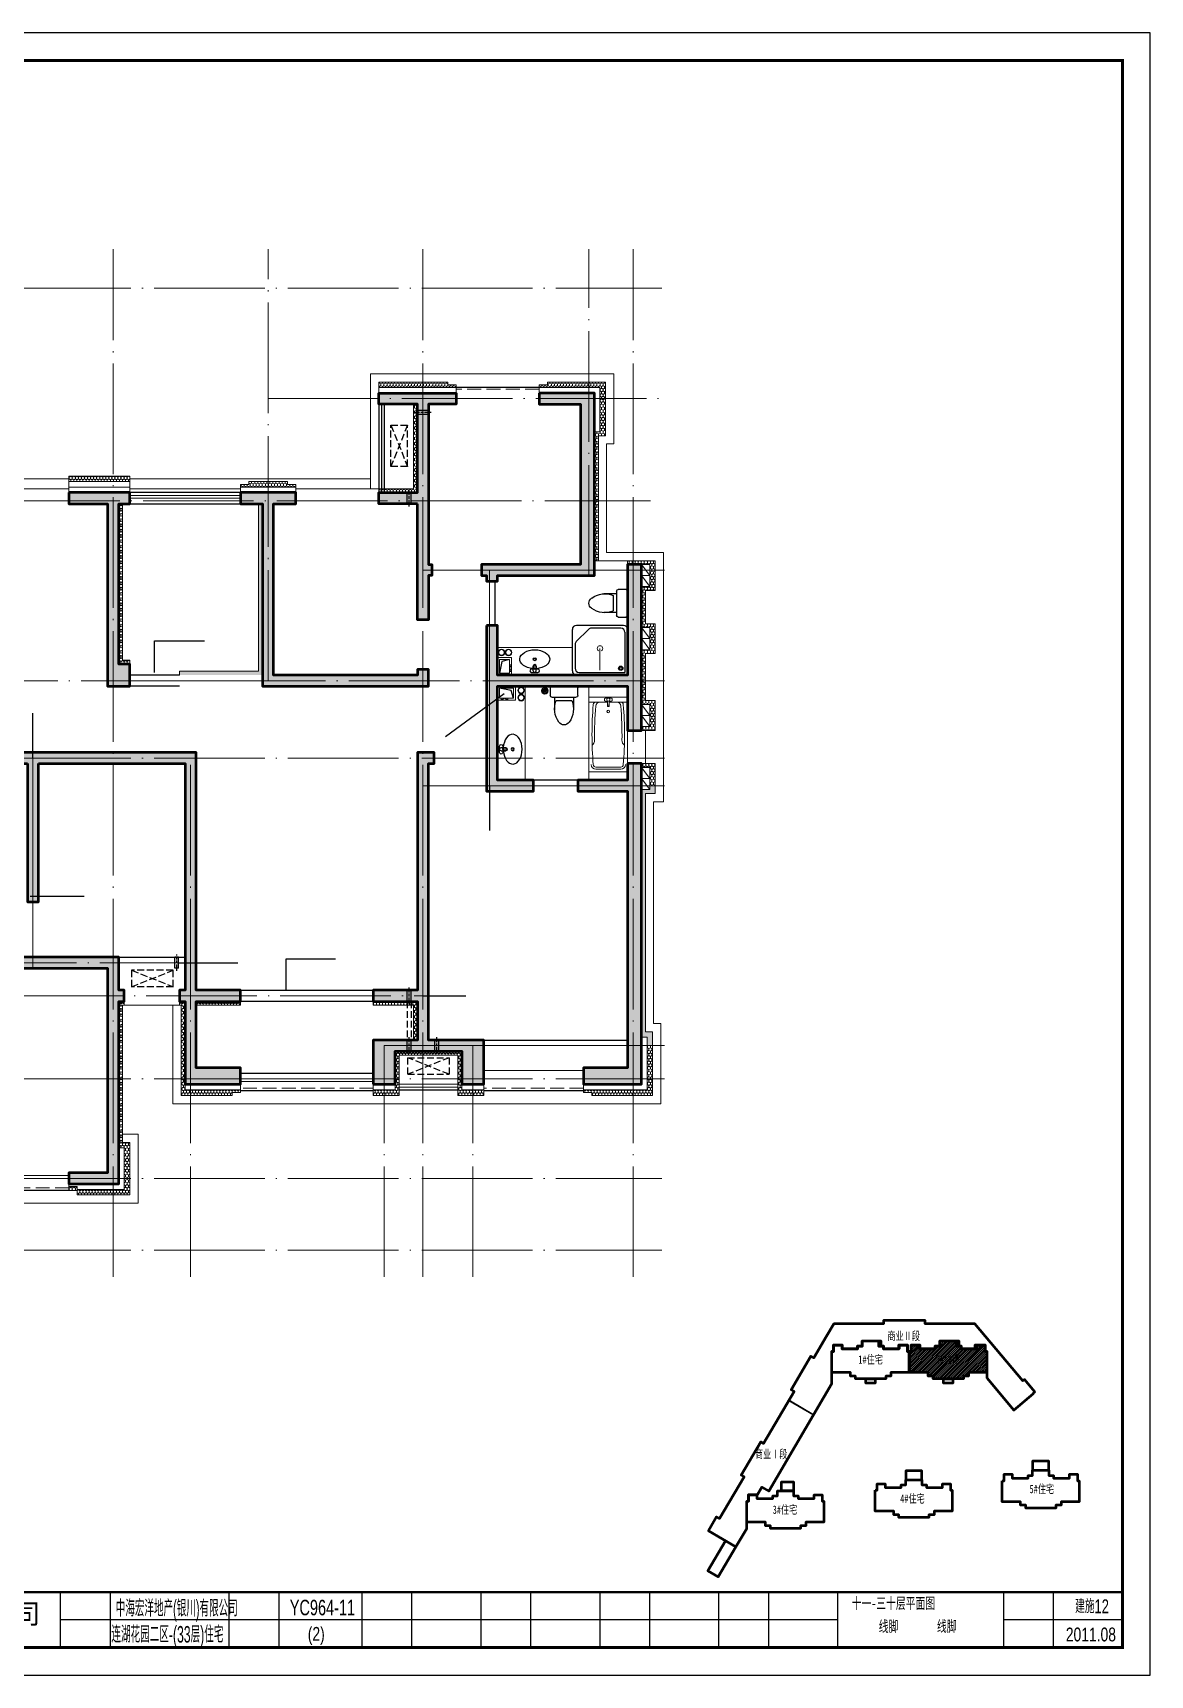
# Model space of a CAD drawing. Extents: x -12757 to 593131, y -184916 to 124232.
# Drawn here: x 572936 to 593131, y -184916 to -155216 of the extents above; entities that cross this region are included whole.
import ezdxf

# ---------------------------------------------------------------- set-up
doc = ezdxf.new("R2010")
doc.units = 0
doc.header["$LTSCALE"] = 1000
doc.header["$MEASUREMENT"] = 0
doc.linetypes.add('DASH', pattern=[0.35, 0.25, -0.1])
doc.linetypes.add('DOTE', pattern=[2.42, 2, -0.2, 0.02, -0.2])
doc.layers.get('0').update_dxf_attribs({"linetype": 'CONTINUOUS', "lineweight": 25})
for name, color, linetype, lineweight in [('AXIS', 3, 'CONTINUOUS', 25), ('AXIS_TEXT', 7, 'CONTINUOUS', 25), ('DOTE', 1, 'CONTINUOUS', 9), ('LVTRY', 6, 'CONTINUOUS', 20), ('PUB_DIM', 3, 'CONTINUOUS', 25), ('PUB_TEXT', 7, 'CONTINUOUS', 25), ('PUB_TITLE', 4, 'CONTINUOUS', 25), ('TK', 7, 'CONTINUOUS', 25), ('WALL', 9, 'CONTINUOUS', 53), ('WINDOW', 4, 'CONTINUOUS', 25), ('保温', 71, 'CONTINUOUS', 15), ('剪力墙', 150, 'CONTINUOUS', 53), ('填充', 8, 'CONTINUOUS', 15), ('墙填充', 254, 'CONTINUOUS', 15), ('栏杆', 40, 'CONTINUOUS', 20), ('洁具', 6, 'CONTINUOUS', 25), ('洞口层', 20, 'CONTINUOUS', 25), ('看线', 30, 'CONTINUOUS', 25), ('空心砖', 8, 'CONTINUOUS', 15), ('装饰墙', 11, 'CONTINUOUS', 15), ('装饰线', 201, 'CONTINUOUS', 15)]:
    doc.layers.add(name, color=color, linetype=linetype, lineweight=lineweight)
doc.styles.add('_ST64S', font='txt.shx', dxfattribs={"width": 1.2, "bigfont": 'ST64S.shx'})
doc.styles.add('dim_font', font='SIMPLEX.shx', dxfattribs={"width": 0.6})
doc.styles.add('HT', font='SIMHEI.TTF', dxfattribs={"width": 0.8})
doc.styles.add('HZFS', font='new-romc.shx', dxfattribs={"width": 0.7, "bigfont": 'hzfs.shx'})
doc.styles.add('N1', font='new-romd.shx', dxfattribs={"width": 0.65, "bigfont": 'hztxt.shx'})
doc.styles.add('N2', font='SimSun.ttf', dxfattribs={"width": 0.7})
doc.styles.add('ROM', font='NEW-ROMD.SHX', dxfattribs={"width": 0.8, "bigfont": 'HZTXT.SHX'})
pattern_1 = [(45, (-277578.09, -29559.48), (-35.355339, 35.355339), []), (50, (-277578.09, -29559.48), (143.452037, -12.550427), [15, -165]), (355, (-277578.09, -29559.48), (-27.75027, 150.43843), [12, -132]), (100.4514, (-277566.14, -29560.53), (115.701876, 137.88791), [12.74804, -140.22842]), (46.1842, (-277578.1, -29519.48), (213.44821, -33.1038), [22.5, -247.5]), (96.6356, (-277560.3, -29522.24), (186.93254, 194.82357), [19.12206, -210.3426]), (351.1842, (-277578.1, -29519.48), (186.93239, 194.82372), [18, -198]), (21, (-277558.09, -29529.48), (119.38141, -80.52378), [15, -165]), (326, (-277558.09, -29529.48), (48.663066, 145.03001), [12, -132]), (71.4514, (-277548.14, -29536.19), (168.044526, 64.5061), [12.74804, -140.22842]), (37.5, (-277578.09, -29559.48), (2.431971, 66.578771), [0, -130.4, 0, -134, 0, -132.5]), (7.5, (-277578.09, -29559.48), (52.613907, 78.882342), [0, -76.4, 0, -127.4, 0, -50.5]), (327.5, (-277622.69, -29559.48), (106.764487, -4.510974), [0, -50, 0, -156, 0, -207]), (317.5, (-277642.69, -29559.48), (116.637234, 20.020996), [0, -65, 0, -103.6, 0, -147])]
pattern_2 = [(45, (-474540.73, 39215.805), (-35.355339, 35.355339), []), (50, (-474540.73, 39215.8), (143.452037, -12.550427), [15, -165]), (355, (-474540.73, 39215.8), (-27.750267, 150.438427), [12, -132]), (100.4514, (-474528.78, 39214.76), (115.701876, 137.88791), [12.74804, -140.228422]), (46.1842, (-474540.73, 39255.8), (213.44821, -33.1038), [22.5, -247.5]), (96.6356, (-474522.94, 39253.05), (186.93254, 194.82357), [19.12206, -210.3426]), (351.1842, (-474540.73, 39255.8), (186.93239, 194.82372), [18, -198]), (21, (-474520.73, 39245.8), (119.38141, -80.523778), [15, -165]), (326, (-474520.73, 39245.8), (48.663066, 145.03001), [12, -132]), (71.4514, (-474510.78, 39239.1), (168.044526, 64.5061), [12.74804, -140.228422]), (37.5, (-474540.73, 39215.805), (2.431971, 66.578771), [0, -130.4, 0, -134, 0, -132.5]), (7.5, (-474540.73, 39215.805), (52.613907, 78.882342), [0, -76.4, 0, -127.4, 0, -50.5]), (327.5, (-474585.33, 39215.805), (106.764487, -4.5109743), [0, -50, 0, -156, 0, -207]), (317.5, (-474605.33, 39215.81), (116.637234, 20.020996), [0, -65, 0, -103.6, 0, -147])]
pattern_3 = [(90, (-342530.67, 80862.602), (-27.4963, 47.625), [31.75, -63.5]), (210, (-342530.67, 80862.602), (-27.4963099, -47.6249943), [31.75, -63.5]), (150, (-342530.67, 80862.602), (-54.9926099, 5.7e-06), [-63.5, 31.75])]
pattern_4 = [(90, (-344507.382, -77937.53), (-27.4963, 47.625), [31.75, -63.5]), (210, (-344507.382, -77937.53), (-27.4963099, -47.6249943), [31.75, -63.5]), (150, (-344507.382, -77937.53), (-54.9926099, 5.7e-06), [-63.5, 31.75])]

# ---------------------------------------------------------------- blocks, each defined once
blk = doc.blocks.new('tkq1')
at = {"layer": 'TK'}
for p, q in [((-38400, 2000), (-38400, 0)), ((-36600, 2000), (-36600, 0)), ((-32300, 2000), (-32300, 0)), ((-30500, 2000), (-30500, 0)), ((-27500, 2000), (-27500, 0)), ((-25700, 2000), (-25700, 0)), ((-23200, 2000), (-23200, 0)), ((-21400, 2000), (-21400, 0)), ((-18900, 2000), (-18900, 0)), ((-17100, 2000), (-17100, 0)), ((-14600, 2000), (-14600, 0)), ((-12800, 2000), (-12800, 0)), ((-10300, 2000), (-10300, 0)), ((-4300, 2000), (-4300, 0)), ((-2500, 2000), (-2500, 0)), ((-10300, 1000), (-38400, 1000)), ((0, 1000), (-4300, 1000))]:
    blk.add_line(p, q, dxfattribs=at)
at = {"layer": 'TK', "const_width": 80}
blk.add_lwpolyline([(-55900, 0), (0, 0), (0, 2000), (-55900, 2000)], close=True, dxfattribs=at)
at = {"layer": 'TK', "style": '_ST64S', "width": 1.2}
blk.add_text('司', height=830, dxfattribs=at).set_placement((-40070, 779))
blk = doc.blocks.new('2#tkA1+')
at = {"layer": 'PUB_TITLE'}
blk.add_lwpolyline([(0, 0), (52550, 0), (52550, 29700), (0, 29700)], close=True, dxfattribs=at)
at = {"layer": 'PUB_TITLE', "const_width": 50}
blk.add_lwpolyline([(1250, 500), (52050, 500), (52050, 29200), (1250, 29200)], close=True, dxfattribs=at)
at = {"layer": 'TK', "xscale": 0.5, "yscale": 0.5, "zscale": 0.5}
blk.add_blockref('tkq1', (52050, 500), dxfattribs=at)
at = {"layer": 'PUB_TEXT'}
for s, height, style, width, p in [('中海宏洋地产(银川)有限公司', 300, 'ROM', 0.5, (33854, 1060)), ('YC964-11', 280, 'HZFS', 0.7, (36999, 1083)), (' 连湖花园二区-(33层)住宅', 300, 'ROM', 0.55, (33713, 589))]:
    blk.add_text(s, height=height, dxfattribs=dict(at, style=style, width=width)).set_placement(p)
at = {"layer": 'TK', "style": 'ROM', "width": 0.75}
for s, p in [('(2)', (37324, 622)), ('2011.08', (51026, 611))]:
    blk.add_text(s, height=250, dxfattribs=at).set_placement(p)
blk = doc.blocks.new('jlq11-4')
at = {"layer": '墙填充'}
h = blk.add_hatch(dxfattribs=at)
h.set_pattern_fill('钢筋混凝土', color=256, scale=20, style=0)
h.set_pattern_definition([(45, (-578089.477, -93278.42), (-35.355339, 35.355339), []), (50, (-578089.48, -93278.42), (143.452037, -12.550427), [15, -165]), (355, (-578089.48, -93278.42), (-27.750267, 150.438427), [12, -132]), (100.4514, (-578077.52, -93279.47), (115.701876, 137.887908), [12.748038, -140.228422]), (46.1842, (-578089.48, -93238.42), (213.44821, -33.103803), [22.5, -247.5]), (96.6356, (-578071.7, -93241.18), (186.93254, 194.823574), [19.12206, -210.3426]), (351.1842, (-578089.48, -93238.42), (186.93239, 194.82372), [18, -198]), (21, (-578069.48, -93248.42), (119.38141, -80.523778), [15, -165]), (326, (-578069.48, -93248.42), (48.663066, 145.03001), [12, -132]), (71.4514, (-578059.53, -93255.13), (168.044526, 64.5061), [12.748038, -140.228422]), (37.5, (-578089.477, -93278.42), (2.431971, 66.5787708), [0, -130.4, 0, -134, 0, -132.5]), (7.5, (-578089.48, -93278.42), (52.6139075, 78.882342), [0, -76.4, 0, -127.4, 0, -50.5]), (327.5, (-578134.077, -93278.42), (106.7644872, -4.5109743), [0, -50, 0, -156, 0, -207]), (317.5, (-578154.08, -93278.42), (116.637234, 20.020996), [0, -65, 0, -103.6, 0, -147])])
h.paths.add_polyline_path([(33000, 12000), (33500, 12000), (33500, 12200), (32100, 12200), (32100, 12000), (32800, 12000), (32800, 10400), (32100, 10400), (32100, 10200), (32800, 10200), (32800, 8100), (33000, 8100), (33000, 8900), (33060, 8900), (33060, 9100), (33000, 9100)])
h = blk.add_hatch(dxfattribs=at)
h.set_pattern_fill('钢筋混凝土', color=256, scale=20, style=0)
h.set_pattern_definition(pattern_1)
h.paths.add_polyline_path([(36000, 8900), (36000, 12200), (35000, 12200), (35000, 12000), (35750, 12000), (35750, 9100), (33960, 9100), (33960, 8900), (34050, 8900), (34050, 8800), (34250, 8800), (34250, 8900)])
h = blk.add_hatch(dxfattribs=at)
h.set_pattern_fill('钢筋混凝土', color=256, scale=20, style=0)
h.set_pattern_definition(pattern_2)
h.paths.add_polyline_path([(27600, 6900), (27600, 7300), (27400, 7300), (27400, 10200), (27600, 10200), (27600, 10400), (26500, 10400), (26500, 10200), (27200, 10200), (27200, 6900)])
h = blk.add_hatch(dxfattribs=at)
h.set_pattern_fill('钢筋混凝土', color=256, scale=20, style=0)
h.set_pattern_definition(pattern_2)
h.paths.add_polyline_path([(30200, 7100), (30200, 10200), (30600, 10200), (30600, 10400), (29600, 10400), (29600, 10200), (30000, 10200), (30000, 6900), (33000, 6900), (33000, 7200), (32800, 7200), (32800, 7100)])
h = blk.add_hatch(dxfattribs=at)
h.set_pattern_fill('钢筋混凝土', color=256, scale=20, style=0)
h.set_pattern_definition(pattern_1)
h.paths.add_polyline_path([(34050, 5000), (34900, 5000), (34900, 5200), (34250, 5200), (34250, 6900), (36600, 6900), (36600, 6100), (36850, 6100), (36850, 9100), (36600, 9100), (36600, 7100), (34250, 7100), (34250, 8000), (34050, 8000)])
h = blk.add_hatch(dxfattribs=at)
h.set_pattern_fill('钢筋混凝土', color=256, scale=20, style=0)
h.set_pattern_definition(pattern_2)
h.paths.add_polyline_path([(28600, 1400), (28500, 1400), (28500, 1200), (28600, 1200), (28600, -300), (29600, -300), (29600, 0), (28800, 0), (28800, 1200), (29600, 1200), (29600, 1400), (28800, 1400), (28800, 5700), (23800, 5700), (23800, 5500), (23800, 3000), (24000, 3000), (24000, 3200), (24000, 5500), (25750, 5500), (25750, 3000), (25950, 3000), (25950, 5500), (28600, 5500)])
h = blk.add_hatch(dxfattribs=at)
h.set_pattern_fill('钢筋混凝土', color=256, scale=20, style=0)
h.set_pattern_definition(pattern_1)
h.paths.add_polyline_path([(32800, 1400), (32000, 1400), (32000, 1200), (32800, 1200), (32800, 500), (32000, 500), (32000, -300), (32400, -300), (32400, 300), (33600, 300), (33600, -300), (34000, -300), (34000, 500), (33000, 500), (33000, 5500), (33100, 5500), (33100, 5700), (32800, 5700)])
h = blk.add_hatch(dxfattribs=at)
h.set_pattern_fill('钢筋混凝土', color=256, scale=20, style=0)
h.set_pattern_definition(pattern_1)
h.paths.add_polyline_path([(36600, 0), (35800, 0), (35800, -300), (36850, -300), (36850, 5500), (36600, 5500), (36600, 5200), (35700, 5200), (35700, 5000), (36600, 5000)])
h = blk.add_hatch(dxfattribs=at)
h.set_pattern_fill('钢筋混凝土', color=256, scale=20, style=0)
h.set_pattern_definition(pattern_1)
h.paths.add_polyline_path([(27400, 1200), (27500, 1200), (27500, 1400), (27400, 1400), (27400, 2000), (25000, 2000), (25000, 1800), (27200, 1800), (27200, -1900), (26500, -1900), (26500, -2100), (27400, -2100)])
at = {"layer": '剪力墙'}
for points in [[(32800, 10200), (32100, 10200), (32100, 10400), (32800, 10400), (32800, 12000), (32100, 12000), (32100, 12200), (33500, 12200), (33500, 12000), (33000, 12000), (33000, 9100), (33060, 9100), (33060, 8900), (33000, 8900), (33000, 8100), (32800, 8100), (32800, 10200)], [(25950, 5500), (28600, 5500), (28600, 1400), (28500, 1400), (28500, 1200), (28600, 1200), (28600, -300), (29600, -300), (29600, 0), (28800, 0), (28800, 1200), (29600, 1200), (29600, 1400), (28800, 1400), (28800, 5700), (23800, 5700), (23800, 5500), (23800, 3000), (24000, 3000), (24000, 3200), (24000, 3200), (24000, 5500), (25750, 5500)], [(25750, 5500), (25750, 3000), (25950, 3000), (25950, 5500)]]:
    blk.add_lwpolyline(points, dxfattribs=at)
for points in [[(35000, 12200), (35000, 12000), (35750, 12000), (35750, 9100), (33960, 9100), (33960, 8900), (34050, 8900), (34050, 8800), (34250, 8800), (34250, 8900), (36000, 8900), (36000, 12200)], [(26500, 10400), (26500, 10200), (27200, 10200), (27200, 6900), (27600, 6900), (27600, 7300), (27400, 7300), (27400, 10200), (27600, 10200), (27600, 10400)], [(29600, 10400), (29600, 10200), (30000, 10200), (30000, 6900), (33000, 6900), (33000, 7200), (32800, 7200), (32800, 7100), (30200, 7100), (30200, 10200), (30600, 10200), (30600, 10400)], [(34050, 8000), (34050, 5000), (34900, 5000), (34900, 5200), (34250, 5200), (34250, 6900), (36600, 6900), (36600, 6100), (36850, 6100), (36850, 9100), (36600, 9100), (36600, 7100), (34250, 7100), (34250, 8000)], [(32000, -300), (32400, -300), (32400, 300), (33600, 300), (33600, -300), (34000, -300), (34000, 500), (33000, 500), (33000, 5500), (33100, 5500), (33100, 5700), (32800, 5700), (32800, 1400), (32000, 1400), (32000, 1200), (32800, 1200), (32800, 500), (32000, 500)], [(36600, 5500), (36600, 5200), (35700, 5200), (35700, 5000), (36600, 5000), (36600, 0), (35800, 0), (35800, -300), (36850, -300), (36850, 5500)], [(25000, 2000), (25000, 1800), (27200, 1800), (27200, -1900), (26500, -1900), (26500, -2100), (27400, -2100), (27400, 1200), (27500, 1200), (27500, 1400), (27400, 1400), (27400, 2000)]]:
    blk.add_lwpolyline(points, close=True, dxfattribs=at)
blk = doc.blocks.new('1')
at = {"layer": '洞口层', "linetype": 'DASH', "ltscale": 0.2}
blk.add_line((380920, -27067), (381220, -27067), dxfattribs=at)
at = {"layer": '洞口层'}
for p, q in [((380970, -27032), (381170, -27032)), ((380970, -27032), (380970, -27102)), ((380970, -27102), (381170, -27102)), ((381170, -27032), (381170, -27102))]:
    blk.add_line(p, q, dxfattribs=at)
blk = doc.blocks.new('ktj1')
at = {"layer": '洁具', "linetype": 'DASH', "ltscale": 0.5}
blk.add_lwpolyline([(750, 0), (750, 300), (0, 300), (750, 0), (0, 0), (750, 300), (0, 300), (0, 0)], dxfattribs=at)
blk = doc.blocks.new('j3')
at = {"layer": '洁具'}
for p, q in [((0, -220), (0, 220)), ((30, 250), (170, 250)), ((200, 220), (200, -220)), ((200, 170), (430, 170)), ((260, 140), (260, -140)), ((170, -250), (30, -250)), ((200, -170), (430, -170))]:
    blk.add_line(p, q, dxfattribs=at)
for centre, radius, start, end in [((30, 220), 30, 90, 180), ((170, 220), 30, 0, 90), ((413, -227), 398, 53.3619, 112.5495), ((590, 0), 110, 303.4509, 56.5491), ((30, -220), 30, 180, 270), ((170, -220), 30, 270, 0), ((413, 227), 398, 247.4505, 306.6381)]:
    blk.add_arc(centre, radius, start, end, dxfattribs=at)
at = {"style": 'dim_font', "width": 0.8, "flags": 9}
for tag in ['YSIZE', 'XSIZE']:
    blk.add_attdef(tag, (0, 0), '', height=0.5, rotation=270, dxfattribs=at)
blk = doc.blocks.new('_LV10')
blk.add_line((0, -37), (0, -432))
blk.add_arc((0, -432), 50, 121.0332, 58.9668)
blk = doc.blocks.new('j1')
at = {"layer": '洁具'}
for p, q in [((-29, 29), (-111, 29)), ((-29, 29), (-111, 29)), ((-111, 18), (-51, 18)), ((-111, 18), (-51, 18)), ((-58, 58), (-58, 29)), ((-58, 58), (-58, 29)), ((-58, 18), (-58, -18)), ((-58, 18), (-58, -18)), ((0, -58), (0, 58)), ((0, -58), (0, 58)), ((-111, -18), (-51, -18)), ((-111, -18), (-51, -18)), ((-29, -29), (-111, -29)), ((-29, -29), (-111, -29)), ((-58, -29), (-58, -58)), ((-58, -29), (-58, -58))]:
    blk.add_line(p, q, dxfattribs=at)
for radius in [27, 27, 22.5, 22.5]:
    blk.add_circle((-237, 0), radius, dxfattribs=at)
for centre, radius, start, end in [((-111, 0), 28.8, 90, 270), ((-111, 0), 28.8, 90, 270), ((-111, 0), 18, 90, 270), ((-111, 0), 18, 90, 270), ((-29, 58), 28.8, 0, 180), ((-29, 58), 28.8, 0, 180), ((-29, 0), 28.8, 141.3178, 218.6822), ((-29, 0), 28.8, 141.3178, 218.6822), ((-29, 0), 28.8, 270, 90), ((-29, 0), 28.8, 270, 90), ((-29, -58), 28.8, 180, 0), ((-29, -58), 28.8, 180, 0)]:
    blk.add_arc(centre, radius, start, end, dxfattribs=at)
at = {"layer": '洁具', "extrusion": (0, 0, -1)}
for start_param, end_param in [(1.677666, 7.747112), (1.677666, 7.747112), (1.50408, 1.637512), (1.50408, 1.637512)]:
    blk.add_ellipse((-237, 0), major_axis=(0, 270), ratio=0.633333, start_param=start_param, end_param=end_param, dxfattribs=at)
blk = doc.blocks.new('jjg1')
at = {"layer": 'LVTRY'}
for points in [[(-250, 320), (0, 320), (0, 0), (-250, 0)], [(-215, 285), (-35, 285), (-35, 35), (-215, 35)]]:
    blk.add_lwpolyline(points, close=True, dxfattribs=at)
blk.add_lwpolyline([(-215, 255), (-250, 255), (-215, 195), (-250, 135), (-215, 135)], dxfattribs=at)
at = {"layer": 'PUB_DIM'}
blk.add_lwpolyline([(-215, 35), (-75, 73), (-35, 285)], dxfattribs=at)
blk = doc.blocks.new('yg3')
at = {"layer": '洁具', "color": 8}
for p, q in [((-75, 900), (-925, 900)), ((-1000, 75), (-1000, 825)), ((-928, 609), (-709, 828)), ((-125, 850), (-656, 850)), ((-50, 775), (-50, 50)), ((0, 0), (0, 825)), ((-950, 556), (-950, 125)), ((-925, 0), (0, 0)), ((-875, 50), (-50, 50))]:
    blk.add_line(p, q, dxfattribs=at)
for radius in [38.8, 23.8]:
    blk.add_circle((-125, 125), radius, dxfattribs=at)
for centre, start, end in [((-925, 825), 90, 180), ((-75, 825), 0, 90), ((-875, 556), 135, 180), ((-656, 775), 90, 135), ((-125, 775), 0, 90), ((-925, 75), 180, 270), ((-875, 125), 180, 270)]:
    blk.add_arc(centre, 75, start, end, dxfattribs=at)
blk = doc.blocks.new('yg01')
at = {"layer": 'LVTRY'}
for p, q in [((0, -715), (0, 63)), ((0, 63), (1500, 63)), ((96, -309), (96, 63)), ((96, -309), (96, 63)), ((96, -309), (96, 63)), ((1500, 63), (1500, -715)), ((17, -392), (17, -261)), ((31, -248), (65, -248)), ((78, -300), (78, -261)), ((87, -309), (176, -309)), ((87, -309), (176, -309)), ((96, -77), (96, -309)), ((157, -337), (157, -316)), ((183, -337), (183, -316)), ((1404, -77), (1404, -576)), ((1448, -77), (1448, -576)), ((1448, -77), (1448, -576)), ((31, -405), (65, -405)), ((78, -392), (78, -352)), ((87, -344), (176, -344)), ((96, -715), (96, -344)), ((96, -715), (96, -344)), ((96, -715), (96, -344)), ((96, -344), (96, -576)), ((1500, -715), (0, -715))]:
    blk.add_line(p, q, dxfattribs=at)
for centre, radius in [((48, -326), 30.5), ((286, -326), 26.2)]:
    blk.add_circle(centre, radius, dxfattribs=at)
for centre, radius, start, end in [((750, -6932), 6933, 85.0209, 94.9791), ((1352, -77), 95.9, 0, 90), ((31, -261), 13.1, 90, 180), ((65, -261), 13.1, 0, 90), ((87, -300), 8.72, 180, 270), ((148, -77), 52.3, 90, 180), ((183, -162), 87.2, 94.7863, 180), ((150, -316), 6.98, 0, 90), ((750, -6932), 6881, 89.0758, 94.7863), ((176, -316), 6.98, 0, 90), ((863, 79), 131, 269.0758, 321.7771), ((1352, -77), 52.3, 0, 90), ((31, -392), 13.1, 180, 270), ((65, -392), 13.1, 270, 0), ((87, -352), 8.72, 90, 180), ((183, -491), 87.2, 180, 265.2137), ((148, -576), 52.3, 180, 270), ((750, 6279), 6933, 265.0209, 274.9791), ((150, -337), 6.98, 270, 0), ((176, -337), 6.98, 270, 0), ((750, 6279), 6881, 265.2137, 270.9242), ((863, -732), 131, 38.2229, 90.9242), ((1352, -576), 52.3, 270, 0), ((1352, -576), 95.9, 270, 0)]:
    blk.add_arc(centre, radius, start, end, dxfattribs=at)
blk = doc.blocks.new('dil')
at = {"layer": 'LVTRY'}
for p, q in [((-58, 14), (36, -48)), ((-50, 33), (50, -33)), ((-37, 48), (58, -14)), ((-16, 58), (60, 9)), ((-59, -9), (15, -58))]:
    blk.add_line(p, q, dxfattribs=at)
blk.add_circle((0, 0), 60, dxfattribs=at)
blk = doc.blocks.new('pm10-2')
at = {"layer": '保温', "ltscale": 500}
h = blk.add_hatch(dxfattribs=at)
h.set_pattern_fill('HONEY', color=256, scale=20, angle=90, style=0)
h.set_pattern_definition(pattern_3)
h.paths.add_polyline_path([(33000, -1700), (32200, -1700), (32200, -1800), (33000, -1800)])
h.paths.add_polyline_path([(33450, -1700), (33000, -1700), (33000, -1800), (33600, -1800), (33600, -1750), (33450, -1750)])
h = blk.add_hatch(dxfattribs=at)
h.set_pattern_fill('HONEY', color=256, scale=20, angle=90, style=0)
h.set_pattern_definition(pattern_3)
h.paths.add_polyline_path([(36000, -1700), (35250, -1700), (35250, -1750), (35100, -1750), (35100, -1800), (36000, -1800)])
h.paths.add_polyline_path([(36300, -1700), (36000, -1700), (36000, -1800), (36200, -1800), (36200, -1900), (36200, -2000), (36300, -2000)])
h = blk.add_hatch(dxfattribs=at)
h.set_pattern_fill('HONEY', color=256, scale=20, angle=90, style=0)
h.set_pattern_definition(pattern_3)
h.paths.add_polyline_path([(36170, -2670), (36300, -2670), (36300, -2000), (36200, -2000), (36200, -2600), (36100, -2600), (36100, -3850), (36170, -3850)])
h = blk.add_hatch(dxfattribs=at)
h.set_pattern_fill('HONEY', color=256, scale=20, angle=90, style=0)
h.set_pattern_definition(pattern_4)
h.paths.add_polyline_path([(32900, -2100), (32830, -2100), (32830, -3630), (32200, -3630), (32200, -3700), (32900, -3700)])
h = blk.add_hatch(dxfattribs=at)
h.set_pattern_fill('HONEY', color=256, scale=20, angle=90, style=0)
h.set_pattern_definition(pattern_4)
h.paths.add_polyline_path([(27700, -3400), (27400, -3400), (27400, -3500), (27700, -3500)])
h.paths.add_polyline_path([(27400, -3400), (26600, -3400), (26600, -3500), (27400, -3500)])
h = blk.add_hatch(dxfattribs=at)
h.set_pattern_fill('HONEY', color=256, scale=20, angle=90, style=0)
h.set_pattern_definition(pattern_3)
h.paths.add_polyline_path([(30200, -3500), (29850, -3500), (29850, -3550), (29700, -3550), (29700, -3600), (30200, -3600)])
h.paths.add_polyline_path([(30700, -3550), (30550, -3550), (30550, -3500), (30200, -3500), (30200, -3600), (30700, -3600)])
h = blk.add_hatch(dxfattribs=at)
h.set_pattern_fill('HONEY', color=256, scale=20, angle=90, style=0)
h.set_pattern_definition(pattern_3)
h.paths.add_polyline_path([(36170, -3850), (36100, -3850), (36100, -4930), (36170, -4930)])
h = blk.add_hatch(dxfattribs=at)
h.set_pattern_fill('HONEY', color=256, scale=20, angle=90, style=0)
h.set_pattern_definition(pattern_4)
h.paths.add_polyline_path([(27700, -6730), (27570, -6730), (27570, -3900), (27500, -3900), (27500, -6800), (27700, -6800)])
h = blk.add_hatch(dxfattribs=at)
h.set_pattern_fill('HONEY', color=256, scale=20, angle=90, style=0)
h.set_pattern_definition(pattern_4)
h.paths.add_polyline_path([(30100, -3900), (30030, -3900), (30030, -6930), (28600, -6930), (28600, -7000), (30100, -7000)])
h = blk.add_hatch(dxfattribs=at)
h.set_pattern_fill('HONEY', color=256, scale=20, angle=90, style=0)
h.set_pattern_definition(pattern_4)
h.paths.add_polyline_path([(37020, -6610), (37200, -6610), (37200, -6070), (37020, -6070), (37020, -5470), (37200, -5470), (37200, -5100), (37100, -5100), (37100, -5400), (36950, -5400), (36950, -6140), (37100, -6140), (37100, -6540), (36950, -6540), (36950, -7100), (37020, -7100)])
h.paths.add_polyline_path([(37200, -4930), (36800, -4930), (36800, -5000), (36950, -5000), (37100, -5000), (37100, -5100), (37200, -5100)])
h.paths.add_polyline_path([(36800, -4930), (36700, -4930), (36700, -5000), (36800, -5000)])
h = blk.add_hatch(dxfattribs=at)
h.set_pattern_fill('HONEY', color=256, scale=20, angle=90, style=0)
h.set_pattern_definition(pattern_4)
h.paths.add_polyline_path([(37200, -7460), (37020, -7460), (37020, -7100), (36950, -7100), (36950, -7530), (37100, -7530), (37100, -7930), (36950, -7930), (36950, -8000), (37020, -8000), (37200, -8000)])
h = blk.add_hatch(dxfattribs=at)
h.set_pattern_fill('HONEY', color=256, scale=20, angle=90, style=0)
h.set_pattern_definition(pattern_4)
h.paths.add_polyline_path([(37200, -8600), (37020, -8600), (36950, -8600), (36950, -8670), (37100, -8670), (37100, -9000), (37200, -9000)])
h = blk.add_hatch(dxfattribs=at)
h.set_pattern_fill('HONEY', color=256, scale=20, angle=90, style=0)
h.set_pattern_definition(pattern_4)
h.paths.add_polyline_path([(37020, -9140), (37200, -9140), (37200, -9000), (37100, -9000), (37100, -9070), (36950, -9070), (36950, -13550), (37050, -13550), (37050, -13700), (37150, -13700), (37150, -13450), (37020, -13450)])
h = blk.add_hatch(dxfattribs=at)
h.set_pattern_fill('HONEY', color=256, scale=20, angle=90, style=0)
h.set_pattern_definition(pattern_4)
h.paths.add_polyline_path([(27570, -12970), (27600, -12970), (27600, -12900), (27500, -12900), (27500, -14300), (27570, -14300)])
h.paths.add_polyline_path([(28700, -12900), (28600, -12900), (28600, -12970), (28630, -12970), (28630, -14300), (28700, -14300)])
h.paths.add_polyline_path([(28700, -14400), (28700, -14300), (28630, -14300), (28630, -14600), (28800, -14600), (28800, -14500), (28700, -14500)])
h.paths.add_polyline_path([(29700, -14500), (28800, -14500), (28800, -14600), (29550, -14600), (29550, -14550), (29700, -14550)])
h.paths.add_polyline_path([(29700, -12900), (28900, -12900), (28900, -12970), (29700, -12970)])
h = blk.add_hatch(dxfattribs=at)
h.set_pattern_fill('HONEY', color=256, scale=20, angle=90, style=0)
h.set_pattern_definition(pattern_3)
h.paths.add_polyline_path([(32900, -12900), (32100, -12900), (32100, -12970), (32830, -12970), (32830, -13600), (32900, -13600)])
h = blk.add_hatch(dxfattribs=at)
h.set_pattern_fill('HONEY', color=256, scale=20, angle=90, style=0)
h.set_pattern_definition(pattern_4)
h.paths.add_polyline_path([(32570, -14300), (32500, -14300), (32500, -14400), (32500, -14500), (32300, -14500), (32300, -14600), (32570, -14600)])
h.paths.add_polyline_path([(32300, -14500), (32100, -14500), (32100, -14600), (32300, -14600)])
h.paths.add_polyline_path([(32570, -13870), (33000, -13870), (33000, -13800), (32500, -13800), (32500, -14300), (32570, -14300)])
h = blk.add_hatch(dxfattribs=at)
h.set_pattern_fill('HONEY', color=256, scale=20, angle=90, style=0)
h.set_pattern_definition(pattern_4)
h.paths.add_polyline_path([(33700, -13800), (33000, -13800), (33000, -13870), (33630, -13870), (33630, -14300), (33700, -14300)])
h.paths.add_polyline_path([(33700, -14300), (33630, -14300), (33630, -14600), (33900, -14600), (33900, -14500), (33700, -14500), (33700, -14400)])
h.paths.add_polyline_path([(34100, -14500), (33900, -14500), (33900, -14600), (34100, -14600)])
h = blk.add_hatch(dxfattribs=at)
h.set_pattern_fill('HONEY', color=256, scale=20, angle=90, style=0)
h.set_pattern_definition(pattern_4)
h.paths.add_polyline_path([(36800, -14500), (35900, -14500), (35900, -14550), (36050, -14550), (36050, -14600), (36800, -14600)])
h.paths.add_polyline_path([(37150, -14300), (37050, -14300), (37050, -14500), (36800, -14500), (36800, -14600), (37150, -14600)])
h.paths.add_polyline_path([(37150, -13700), (37050, -13700), (37050, -14300), (37150, -14300)])
h = blk.add_hatch(dxfattribs=at)
h.set_pattern_fill('HONEY', color=256, scale=20, angle=90, style=0)
h.set_pattern_definition(pattern_4)
h.paths.add_polyline_path([(26750, -16250), (26600, -16250), (26600, -16320), (26750, -16320), (26750, -16400), (27400, -16400), (27400, -16300), (26750, -16300)])
h.paths.add_polyline_path([(27700, -16100), (27600, -16100), (27600, -16300), (27400, -16300), (27400, -16400), (27700, -16400)])
h.paths.add_polyline_path([(27700, -15450), (27570, -15450), (27570, -14300), (27500, -14300), (27500, -15550), (27600, -15550), (27600, -16100), (27700, -16100)])
at = {"layer": 'DOTE', "linetype": 'DOTE'}
for p, q in [((27400, -17884), (27400, 705)), ((30200, -7100), (30200, 705)), ((33000, -17884), (33000, 705)), ((36000, -5200), (36000, 705)), ((36800, -17884), (36800, 705)), ((-900, 0), (37315, 0)), ((30200, -2000), (37315, -2000)), ((-1100, -3850), (37115, -3850)), ((24400, -7100), (37365, -7100)), ((-900, -8500), (37365, -8500)), ((28800, -17884), (28800, -8500)), ((7800, -12200), (28800, -12200)), ((3800, -12800), (33000, -12800)), ((32300, -17884), (32300, -13700)), ((33900, -17884), (33900, -13700)), ((-900, -14300), (37365, -14300)), ((-900, -16100), (37315, -16100)), ((-900, -17400), (37315, -17400))]:
    blk.add_line(p, q, dxfattribs=at)
at = {"layer": 'DOTE'}
for p, q in [((33000, -5100), (37365, -5100)), ((34200, -9000), (34200, -5100)), ((25950, -12300), (25950, -8400)), ((33006, -9000), (37365, -9000)), ((32300, -13700), (37365, -13700))]:
    blk.add_line(p, q, dxfattribs=at)
at = {"layer": 'LVTRY'}
for p, q in [((34350, -6500), (35700, -6500)), ((34850, -8900), (34850, -7200)), ((36000, -7200), (36000, -8900))]:
    blk.add_line(p, q, dxfattribs=at)
for centre, radius in [((34420, -6589), 60), ((34548, -6589), 60), ((34420, -6589), 50), ((34548, -6589), 50), ((34774, -7275), 60), ((34774, -7275), 60), ((34774, -7408), 60), ((34774, -7408), 60), ((34774, -7275), 50), ((34774, -7408), 50)]:
    blk.add_circle(centre, radius, dxfattribs=at)
at = {"layer": 'WINDOW'}
for p, q in [((35100, -1800), (33600, -1800)), ((34300, -5300), (34300, -6100)), ((28600, -7000), (27700, -7000)), ((28600, -7200), (27700, -7200)), ((35800, -8900), (35000, -8900)), ((27500, -12100), (28700, -12100)), ((29700, -12700), (32100, -12700)), ((32100, -12900), (29700, -12900)), ((34100, -13600), (36700, -13600)), ((29700, -14200), (32100, -14200))]:
    blk.add_line(p, q, dxfattribs=at)
for points in [[(32100, -14520), (29700, -14520)], [(35900, -14520), (34100, -14520)], [(26600, -16320), (25000, -16320), (25000, -16200)]]:
    blk.add_lwpolyline(points, dxfattribs=at)
at = {"layer": '保温'}
for p, q in [((36170, -4930), (36100, -4930)), ((36170, -4930), (36100, -4930)), ((36700, -5000), (36700, -4930)), ((36700, -5000), (36700, -4930)), ((37020, -8000), (36950, -8000)), ((37020, -8000), (36950, -8000)), ((37020, -8600), (36950, -8600)), ((37020, -8600), (36950, -8600)), ((27600, -12900), (27600, -12970)), ((27600, -12900), (27600, -12970)), ((28600, -12900), (28600, -12970)), ((28600, -12900), (28600, -12970))]:
    blk.add_line(p, q, dxfattribs=at)
at = {"layer": '保温', "ltscale": 500}
blk.add_line((27700, -6800), (27500, -6800), dxfattribs=at)
at = {"layer": '保温'}
for points in [[(33450, -1700), (32200, -1700), (32200, -2100), (32830, -2100), (32830, -3630), (30700, -3630), (30700, -3550)], [(33450, -1700), (33450, -1750), (33600, -1750), (33600, -1800)], [(35250, -1700), (35250, -1750), (35100, -1750), (35100, -1800)], [(35900, -14500), (35900, -14550), (36050, -14550), (36050, -14600), (37150, -14600), (37150, -13450), (37020, -13450), (37020, -9140), (37200, -9140), (37200, -8600), (37020, -8600), (37020, -8000), (37200, -8000), (37200, -7460), (37020, -7460), (37020, -6610), (37200, -6610), (37200, -6070), (37020, -6070), (37020, -5470), (37200, -5470), (37200, -4930), (36170, -4930), (36170, -2670), (36300, -2670), (36300, -1700), (35250, -1700)], [(29700, -3550), (29700, -3630), (27700, -3630), (27700, -3400), (26600, -3400), (26600, -3630), (25000, -3630), (25000, -3500), (24570, -3500), (24570, -2200), (23950, -2200), (23950, -2330), (22450, -2330)], [(29850, -3500), (29850, -3550), (29700, -3550)], [(30550, -3500), (29850, -3500)], [(30550, -3500), (30550, -3550), (30700, -3550)], [(27700, -6800), (27700, -6730), (27570, -6730), (27570, -3900)], [(30030, -3900), (30030, -6930), (28600, -6930), (28600, -7000)], [(29700, -14500), (29700, -14550), (29550, -14550), (29550, -14600), (28630, -14600), (28630, -12970), (27570, -12970), (27570, -15450), (27700, -15450), (27700, -16400), (26750, -16400), (26750, -16320), (26600, -16320), (26600, -16250)], [(29700, -12900), (29700, -12970), (28900, -12970)], [(32100, -12900), (32100, -12970), (32830, -12970), (32830, -13600)], [(34100, -14500), (34100, -14600), (33630, -14600), (33630, -13870), (32570, -13870), (32570, -14600), (32100, -14600), (32100, -14500)]]:
    blk.add_lwpolyline(points, dxfattribs=at)
at = {"layer": '保温', "linetype": 'DASH'}
for points in [[(35100, -1830), (33600, -1830)], [(32100, -14470), (29700, -14470)], [(35900, -14470), (34100, -14470)], [(26600, -16270), (25000, -16270)]]:
    blk.add_lwpolyline(points, dxfattribs=at)
at = {"layer": '栏杆'}
for p, q in [((29700, -3750), (27700, -3750)), ((29700, -3800), (27700, -3800)), ((29700, -14300), (32100, -14300)), ((29700, -14350), (32100, -14350)), ((32570, -14400), (33630, -14400)), ((32570, -14450), (33630, -14450))]:
    blk.add_line(p, q, dxfattribs=at)
at = {"layer": '栏杆', "ltscale": 500}
for points in [[(34100, -14150), (35900, -14150)], [(25000, -16050), (26600, -16050)]]:
    blk.add_lwpolyline(points, dxfattribs=at)
at = {"layer": '看线'}
for p, q in [((32200, -2100), (32200, -3700)), ((32250, -2100), (32250, -3700)), ((32300, -2100), (32300, -3700)), ((29700, -3700), (27700, -3700)), ((27700, -3900), (29700, -3900)), ((32570, -14500), (33630, -14500))]:
    blk.add_line(p, q, dxfattribs=at)
at = {"layer": '空心砖', "ltscale": 500}
for p, q in [((26600, -3600), (27700, -3600)), ((37100, -5200), (36950, -5000)), ((37100, -5200), (36950, -5200)), ((36950, -5200), (37100, -5400)), ((37100, -6340), (36950, -6140)), ((37100, -6340), (36950, -6340)), ((36950, -6340), (37100, -6540)), ((30100, -7100), (28600, -7100)), ((37100, -7730), (36950, -7530)), ((37100, -7730), (36950, -7730)), ((36950, -7730), (37100, -7930)), ((37100, -8870), (36950, -8670)), ((37100, -8870), (36950, -8870)), ((36950, -8870), (37100, -9070))]:
    blk.add_line(p, q, dxfattribs=at)
at = {"layer": '装饰墙'}
for points in [[(32200, -1800), (33600, -1800), (33600, -1900), (32200, -1900)], [(36100, -2600), (36100, -1900), (35100, -1900), (35100, -1800), (36200, -1800), (36200, -2600)], [(26600, -3500), (27700, -3500), (27700, -3700), (26600, -3700)], [(29700, -3600), (30700, -3600), (30700, -3700), (29700, -3700)], [(36950, -5000), (37100, -5000), (37100, -5400), (36950, -5400)], [(36950, -6140), (37100, -6140), (37100, -6540), (36950, -6540)], [(36950, -7530), (37100, -7530), (37100, -7930), (36950, -7930)], [(36950, -8670), (37100, -8670), (37100, -9070), (36950, -9070)], [(35900, -14400), (36950, -14400), (36950, -13550), (37050, -13550), (37050, -14500), (35900, -14500)], [(28700, -14400), (29700, -14400), (29700, -14500), (28700, -14500)], [(32100, -14400), (32500, -14400), (32500, -14500), (32100, -14500)], [(33700, -14400), (34100, -14400), (34100, -14500), (33700, -14500)]]:
    blk.add_lwpolyline(points, close=True, dxfattribs=at)
blk.add_lwpolyline([(26600, -16250), (26600, -16200), (27500, -16200), (27500, -15550), (27600, -15550), (27600, -16300), (26750, -16300), (26750, -16250), (26600, -16250)], dxfattribs=at)
at = {"layer": 'LVTRY', "xscale": -1}
blk.add_blockref('j3', (36700, -5700), dxfattribs=at)
at = {"layer": 'LVTRY'}
blk.add_blockref('yg3', (36700, -7000), dxfattribs=at)
for name, p, rotation in [('_LV10', (36200, -6950), 180), ('jjg1', (34350, -6680), 180), ('jjg1', (34350, -6680), 180), ('jjg1', (34670, -7200), 90), ('jjg1', (34670, -7200), 90)]:
    blk.add_blockref(name, p, dxfattribs=dict(at, rotation=rotation))
at = {"layer": 'LVTRY', "extrusion": (0, 0, -1), "xscale": -1, "zscale": -1, "rotation": 90.17077355167632}
blk.add_blockref('j1', (-35020, -6950), dxfattribs=at)
at = {"layer": 'LVTRY', "xscale": -1, "rotation": 90}
blk.add_blockref('j3', (35550, -7200), dxfattribs=at)
at = {"layer": 'LVTRY', "xscale": -0.9000000000232831, "yscale": 0.9000000000232831, "zscale": 0.8999999999999999, "rotation": 90}
blk.add_blockref('yg01', (36056, -7400), dxfattribs=at)
at = {"layer": 'LVTRY', "extrusion": (0, 0, -1), "zscale": -1, "rotation": 359.8292264483287}
blk.add_blockref('j1', (-34385, -8340), dxfattribs=at)
at = {"layer": '装饰墙', "xscale": -1, "rotation": 90}
blk.add_blockref('ktj1', (32721, -2477), dxfattribs=at)
at = {"layer": '装饰墙', "xscale": -1}
for name, p in [('dil', (35201, -7285)), ('ktj1', (33474, -14218))]:
    blk.add_blockref(name, p, dxfattribs=at)
at = {"layer": '填充', "style": 'dim_font', "text_generation_flag": 4, "width": 0.8, "flags": 9}
for tag in ['XSIZE', 'YSIZE']:
    blk.add_attdef(tag, (-750, -5700), '', height=0.5, rotation=270, dxfattribs=at)
for tag in ['XSIZE', 'YSIZE']:
    blk.add_attdef(tag, (-1900, -7200), '', height=0.5, dxfattribs=at)
blk = doc.blocks.new('1#')
at = {"layer": '保温', "ltscale": 500}
h = blk.add_hatch(dxfattribs=at)
h.set_pattern_fill('ANSI31', color=256, scale=20, style=0)
h.set_pattern_definition([(45, (-599563.918, 121277.533), (-22.4506403, 22.4506403), [])])
h.paths.add_polyline_path([(2147, -606), (2065, -606), (2065, -516), (1870, -516), (1870, -671), (1828, -671), (1828, -1176), (2271, -1176), (2271, -1263), (2396, -1263), (2396, -1328), (3121, -1328), (3121, -1263), (3246, -1263), (3246, -1176), (3683, -1176), (3683, -829), (3683, -671), (3640, -671), (3640, -516), (3445, -516), (3445, -606), (3220, -606), (3172, -606), (3094, -606), (3060, -606), (3060, -541), (3040, -541), (2950, -541), (2950, -456), (2950, -416), (2917, -416), (2855, -416), (2840, -416), (2818, -416), (2802, -416), (2705, -416), (2690, -416), (2668, -416), (2652, -416), (2595, -416), (2560, -416), (2560, -456), (2560, -541), (2478, -541), (2450, -541), (2450, -606), (2429, -606), (2345, -606), (2297, -606)])
h.paths.add_polyline_path([(2395, -1052), (3123, -1052), (3123, -660), (2395, -660)], flags=24)
at = {"layer": 'AXIS_TEXT'}
blk.add_line((1810, -675), (1828, -675), dxfattribs=at)
at = {"layer": 'WALL'}
blk.add_line((1573, -510), (1573, -606), dxfattribs=at)
for points in [[(-175, -299), (-484, -825), (-552, -785), (-1025, -1593), (-957, -1633), (-1692, -2887), (-1763, -2845), (-2234, -3648), (-2162, -3689), (-2753, -4698), (-2825, -4656), (-3022, -4994), (-2360, -5382), (-2099, -4937), (-2099, -4276), (-2057, -4276), (-2057, -4121), (-1841, -4121), (-1735, -3940), (-1571, -4036), (-50, -1440), (-50, -665), (-7, -665), (-7, -510), (198, -510), (198, -531), (198, -531), (198, -600), (573, -600), (573, -535), (683, -535), (683, -410), (1133, -410), (1133, -535), (1193, -535), (1193, -600), (1568, -600), (1568, -531), (1568, -531), (1568, -510), (1773, -510), (1773, -665), (1865, -665), (1865, -510), (2070, -510), (2070, -531), (2070, -531), (2070, -600), (2445, -600), (2445, -535), (2555, -535), (2555, -410), (3008, -410), (3008, -535), (3065, -535), (3065, -600), (3408, -600), (3408, -510), (3645, -510), (3645, -665), (3688, -665), (3688, -1308), (4337, -2082), (4812, -1683), (4806, -1675), (4844, -1643), (4596, -1348), (4558, -1380), (3400, 0), (2198, 0), (2198, 74), (1198, 74), (1198, 0), (0, 0), (-175, -299)], [(-45, -671), (-2, -671), (-2, -516), (193, -516), (193, -606), (275, -606), (275, -606), (425, -606), (425, -606), (473, -606), (473, -606), (556, -606), (578, -606), (578, -541), (605, -541), (605, -541), (688, -541), (688, -456), (688, -456), (688, -416), (723, -416), (723, -416), (780, -416), (780, -416), (795, -416), (795, -416), (817, -416), (817, -416), (833, -416), (833, -416), (930, -416), (930, -416), (945, -416), (945, -416), (967, -416), (967, -416), (983, -416), (983, -416), (1045, -416), (1045, -416), (1078, -416), (1078, -456), (1078, -456), (1078, -541), (1167, -541), (1167, -541), (1188, -541), (1188, -606), (1221, -606), (1300, -606), (1300, -606), (1348, -606), (1348, -606), (1573, -606), (1573, -516), (1768, -516), (1768, -671), (1810, -671), (1810, -829), (1810, -1176), (1374, -1176), (1374, -1263), (1249, -1263), (1249, -1328), (524, -1328), (524, -1263), (399, -1263), (399, -1176), (-45, -1176), (-45, -671)], [(1078, -416), (1130, -416), (1130, -541)], [(1828, -671), (1870, -671), (1870, -516), (2065, -516), (2065, -606), (2147, -606), (2147, -606), (2297, -606), (2297, -606), (2345, -606), (2345, -606), (2429, -606), (2450, -606), (2450, -541), (2478, -541), (2478, -541), (2560, -541), (2560, -456), (2560, -456), (2560, -416), (2595, -416), (2595, -416), (2652, -416), (2652, -416), (2668, -416), (2668, -416), (2690, -416), (2690, -416), (2705, -416), (2705, -416), (2802, -416), (2802, -416), (2818, -416), (2818, -416), (2840, -416), (2840, -416), (2855, -416), (2855, -416), (2917, -416), (2917, -416), (2950, -416), (2950, -456), (2950, -456), (2950, -541), (3040, -541), (3040, -541), (3060, -541), (3060, -606), (3094, -606), (3172, -606), (3172, -606), (3220, -606), (3220, -606), (3445, -606), (3445, -516), (3640, -516), (3640, -671), (3683, -671), (3683, -829), (3683, -1176), (3246, -1176), (3246, -1263), (3121, -1263), (3121, -1328), (2396, -1328), (2396, -1263), (2271, -1263), (2271, -1176), (1828, -1176), (1828, -671)], [(2950, -416), (3003, -416), (3003, -541)], [(3445, -516), (3413, -516), (3413, -606)], [(4058, -3786), (4101, -3786), (4101, -3631), (4296, -3631), (4296, -3721), (4378, -3721), (4378, -3721), (4528, -3721), (4528, -3721), (4576, -3721), (4576, -3721), (4659, -3721), (4681, -3721), (4681, -3656), (4708, -3656), (4708, -3656), (4791, -3656), (4791, -3571), (4791, -3571), (4791, -3531), (4826, -3531), (4826, -3531), (4883, -3531), (4883, -3531), (4898, -3531), (4898, -3531), (4920, -3531), (4920, -3531), (4936, -3531), (4936, -3531), (5033, -3531), (5033, -3531), (5048, -3531), (5048, -3531), (5070, -3531), (5070, -3531), (5086, -3531), (5086, -3531), (5148, -3531), (5148, -3531), (5181, -3531), (5181, -3571), (5181, -3571), (5181, -3656), (5270, -3656), (5270, -3656), (5291, -3656), (5291, -3721), (5324, -3721), (5403, -3721), (5403, -3721), (5451, -3721), (5451, -3721), (5676, -3721), (5676, -3631), (5871, -3631), (5871, -3786), (5913, -3786), (5913, -3944), (5913, -4291), (5477, -4291), (5477, -4379), (5352, -4379), (5352, -4444), (4627, -4444), (4627, -4379), (4502, -4379), (4502, -4291), (4058, -4291), (4058, -3786)], [(998, -4016), (1041, -4016), (1041, -3861), (1236, -3861), (1236, -3951), (1318, -3951), (1318, -3951), (1468, -3951), (1468, -3951), (1516, -3951), (1516, -3951), (1599, -3951), (1621, -3951), (1621, -3886), (1648, -3886), (1648, -3886), (1731, -3886), (1731, -3801), (1731, -3801), (1731, -3761), (1766, -3761), (1766, -3761), (1823, -3761), (1823, -3761), (1838, -3761), (1838, -3761), (1860, -3761), (1860, -3761), (1876, -3761), (1876, -3761), (1973, -3761), (1973, -3761), (1988, -3761), (1988, -3761), (2010, -3761), (2010, -3761), (2026, -3761), (2026, -3761), (2088, -3761), (2088, -3761), (2121, -3761), (2121, -3801), (2121, -3801), (2121, -3886), (2210, -3886), (2210, -3886), (2231, -3886), (2231, -3951), (2264, -3951), (2343, -3951), (2343, -3951), (2391, -3951), (2391, -3951), (2616, -3951), (2616, -3861), (2811, -3861), (2811, -4016), (2853, -4016), (2853, -4174), (2853, -4521), (2417, -4521), (2417, -4609), (2292, -4609), (2292, -4674), (1567, -4674), (1567, -4609), (1442, -4609), (1442, -4521), (998, -4521), (998, -4016)], [(-2094, -4281), (-2052, -4281), (-2052, -4126), (-1857, -4126), (-1857, -4216), (-1775, -4216), (-1775, -4216), (-1625, -4216), (-1625, -4216), (-1577, -4216), (-1577, -4216), (-1493, -4216), (-1472, -4216), (-1472, -4151), (-1444, -4151), (-1444, -4151), (-1362, -4151), (-1362, -4066), (-1362, -4066), (-1362, -4026), (-1327, -4026), (-1327, -4026), (-1270, -4026), (-1270, -4026), (-1254, -4026), (-1254, -4026), (-1232, -4026), (-1232, -4026), (-1217, -4026), (-1217, -4026), (-1120, -4026), (-1120, -4026), (-1104, -4026), (-1104, -4026), (-1082, -4026), (-1082, -4026), (-1067, -4026), (-1067, -4026), (-1005, -4026), (-1005, -4026), (-972, -4026), (-972, -4066), (-972, -4066), (-972, -4151), (-882, -4151), (-882, -4151), (-862, -4151), (-862, -4216), (-828, -4216), (-750, -4216), (-750, -4216), (-702, -4216), (-702, -4216), (-477, -4216), (-477, -4126), (-282, -4126), (-282, -4281), (-239, -4281), (-239, -4439), (-239, -4786), (-676, -4786), (-676, -4873), (-801, -4873), (-801, -4938), (-1526, -4938), (-1526, -4873), (-1651, -4873), (-1651, -4786), (-2094, -4786), (-2094, -4281)], [(-2360, -5382), (-2785, -6106), (-3039, -5957), (-2615, -5233)]]:
    blk.add_lwpolyline(points, dxfattribs=at)
for points in [[(768, -1328), (998, -1328), (998, -1433), (768, -1433)], [(2640, -1328), (2870, -1328), (2870, -1433), (2640, -1433)], [(1731, -3761), (2121, -3761), (2121, -3545), (1731, -3545)], [(4791, -3531), (5181, -3531), (5181, -3315), (4791, -3315)], [(-972, -4026), (-1263, -4026), (-1263, -3810), (-972, -3810)]]:
    blk.add_lwpolyline(points, close=True, dxfattribs=at)
at = {"layer": '看线'}
blk.add_line((-492, -2194), (-1083, -1847), dxfattribs=at)
blk.add_lwpolyline([(-1085, -1852), (-494, -2198)], dxfattribs=at)
at = {"layer": 'AXIS_TEXT', "style": 'N2', "width": 0.7}
for s, p in [('商业Ⅱ段', (1292, -396)), ('1#住宅', (589, -965)), ('2#住宅', (2460, -959)), ('商业Ⅰ段', (-1903, -3243)), ('5#住宅', (4716, -4086)), ('3#住宅', (-1474, -4584)), ('4#住宅', (1599, -4318))]:
    blk.add_text(s, height=200, dxfattribs=at).set_placement(p)

msp = doc.modelspace()

# ---------------------------------------------------------------- linework, layer by layer
at = {"layer": 'AXIS'}
for p, q in [((572937, -168331), (572937, -167521)), ((581187, -168831), (581187, -169642)), ((572887, -170831), (573866, -170831)), ((575551, -172031), (576641, -172031)), ((579987, -172631), (580762, -172631))]:
    msp.add_line(p, q, dxfattribs=at)
at = {"layer": 'PUB_DIM', "ltscale": 500}
msp.add_line((580395, -167941), (581454, -167163), dxfattribs=at)
for points in [[(575137, -166781), (575137, -166213), (576041, -166213)], [(577513, -172531), (577513, -171963), (578405, -171963)]]:
    msp.add_lwpolyline(points, dxfattribs=at)
at = {"layer": '洞口层', "linetype": 'DASH', "ltscale": 0.5}
for p, q in [((579702, -172731), (579702, -173431)), ((579772, -172731), (579772, -173431))]:
    msp.add_line(p, q, dxfattribs=at)
at = {"layer": '装饰线'}
for p, q in [((573587, -163281), (571707, -163281)), ((579037, -163281), (574687, -163281))]:
    msp.add_line(p, q, dxfattribs=at)
for points in [[(579037, -163461), (579037, -161381), (583437, -161381), (583437, -162651), (583307, -162651), (583307, -164611), (584337, -164611), (584337, -169121), (584157, -169121), (584157, -173131), (584287, -173131), (584287, -174581), (575467, -174581), (575467, -172801)], [(556217, -175131), (555937, -175131), (555937, -176381), (558637, -176381), (558637, -177681), (572137, -177681), (572137, -176381), (574837, -176381), (574837, -175131), (574557, -175131)]]:
    msp.add_lwpolyline(points, dxfattribs=at)

# ---------------------------------------------------------------- block references
at = {"layer": '保温'}
for name, p in [('pm10-2', (546987, -159831)), ('jlq11-4', (547087, -173931))]:
    msp.add_blockref(name, p, dxfattribs=at)
at = {"layer": '洞口层', "xscale": -1}
msp.add_blockref('1', (961057, -135015), dxfattribs=at)
at = {"layer": '洞口层', "xscale": -1, "rotation": 270}
for p in [(606803, -544701), (602603, -553101), (606803, -553701), (606803, -554601), (607303, -554601)]:
    msp.add_blockref('1', p, dxfattribs=at)
at = {"layer": '空心砖'}
msp.add_blockref('2#tkA1+', (540581, -184916), dxfattribs=at)
at = {"layer": '空心砖', "xscale": 0.75, "yscale": 0.75, "zscale": 0.75}
msp.add_blockref('1#', (587414, -178560), dxfattribs=at)
at = {"layer": '装饰墙'}
msp.add_blockref('ktj1', (574721, -172467), dxfattribs=at)

# ---------------------------------------------------------------- texts
at = {"layer": 'TK'}
for s, height, style, width, p in [('十一-三十层平面图', 200, 'HT', 0.65, (587737, -183715)), ('建施12', 250, 'N1', 0.7, (591775, -183795)), ('线脚', 200, 'HT', 0.65, (588225, -184132)), ('线脚', 200, 'HT', 0.65, (589277, -184130))]:
    msp.add_text(s, height=height, dxfattribs=dict(at, style=style, width=width)).set_placement(p)

doc.saveas('drawing.dxf')
